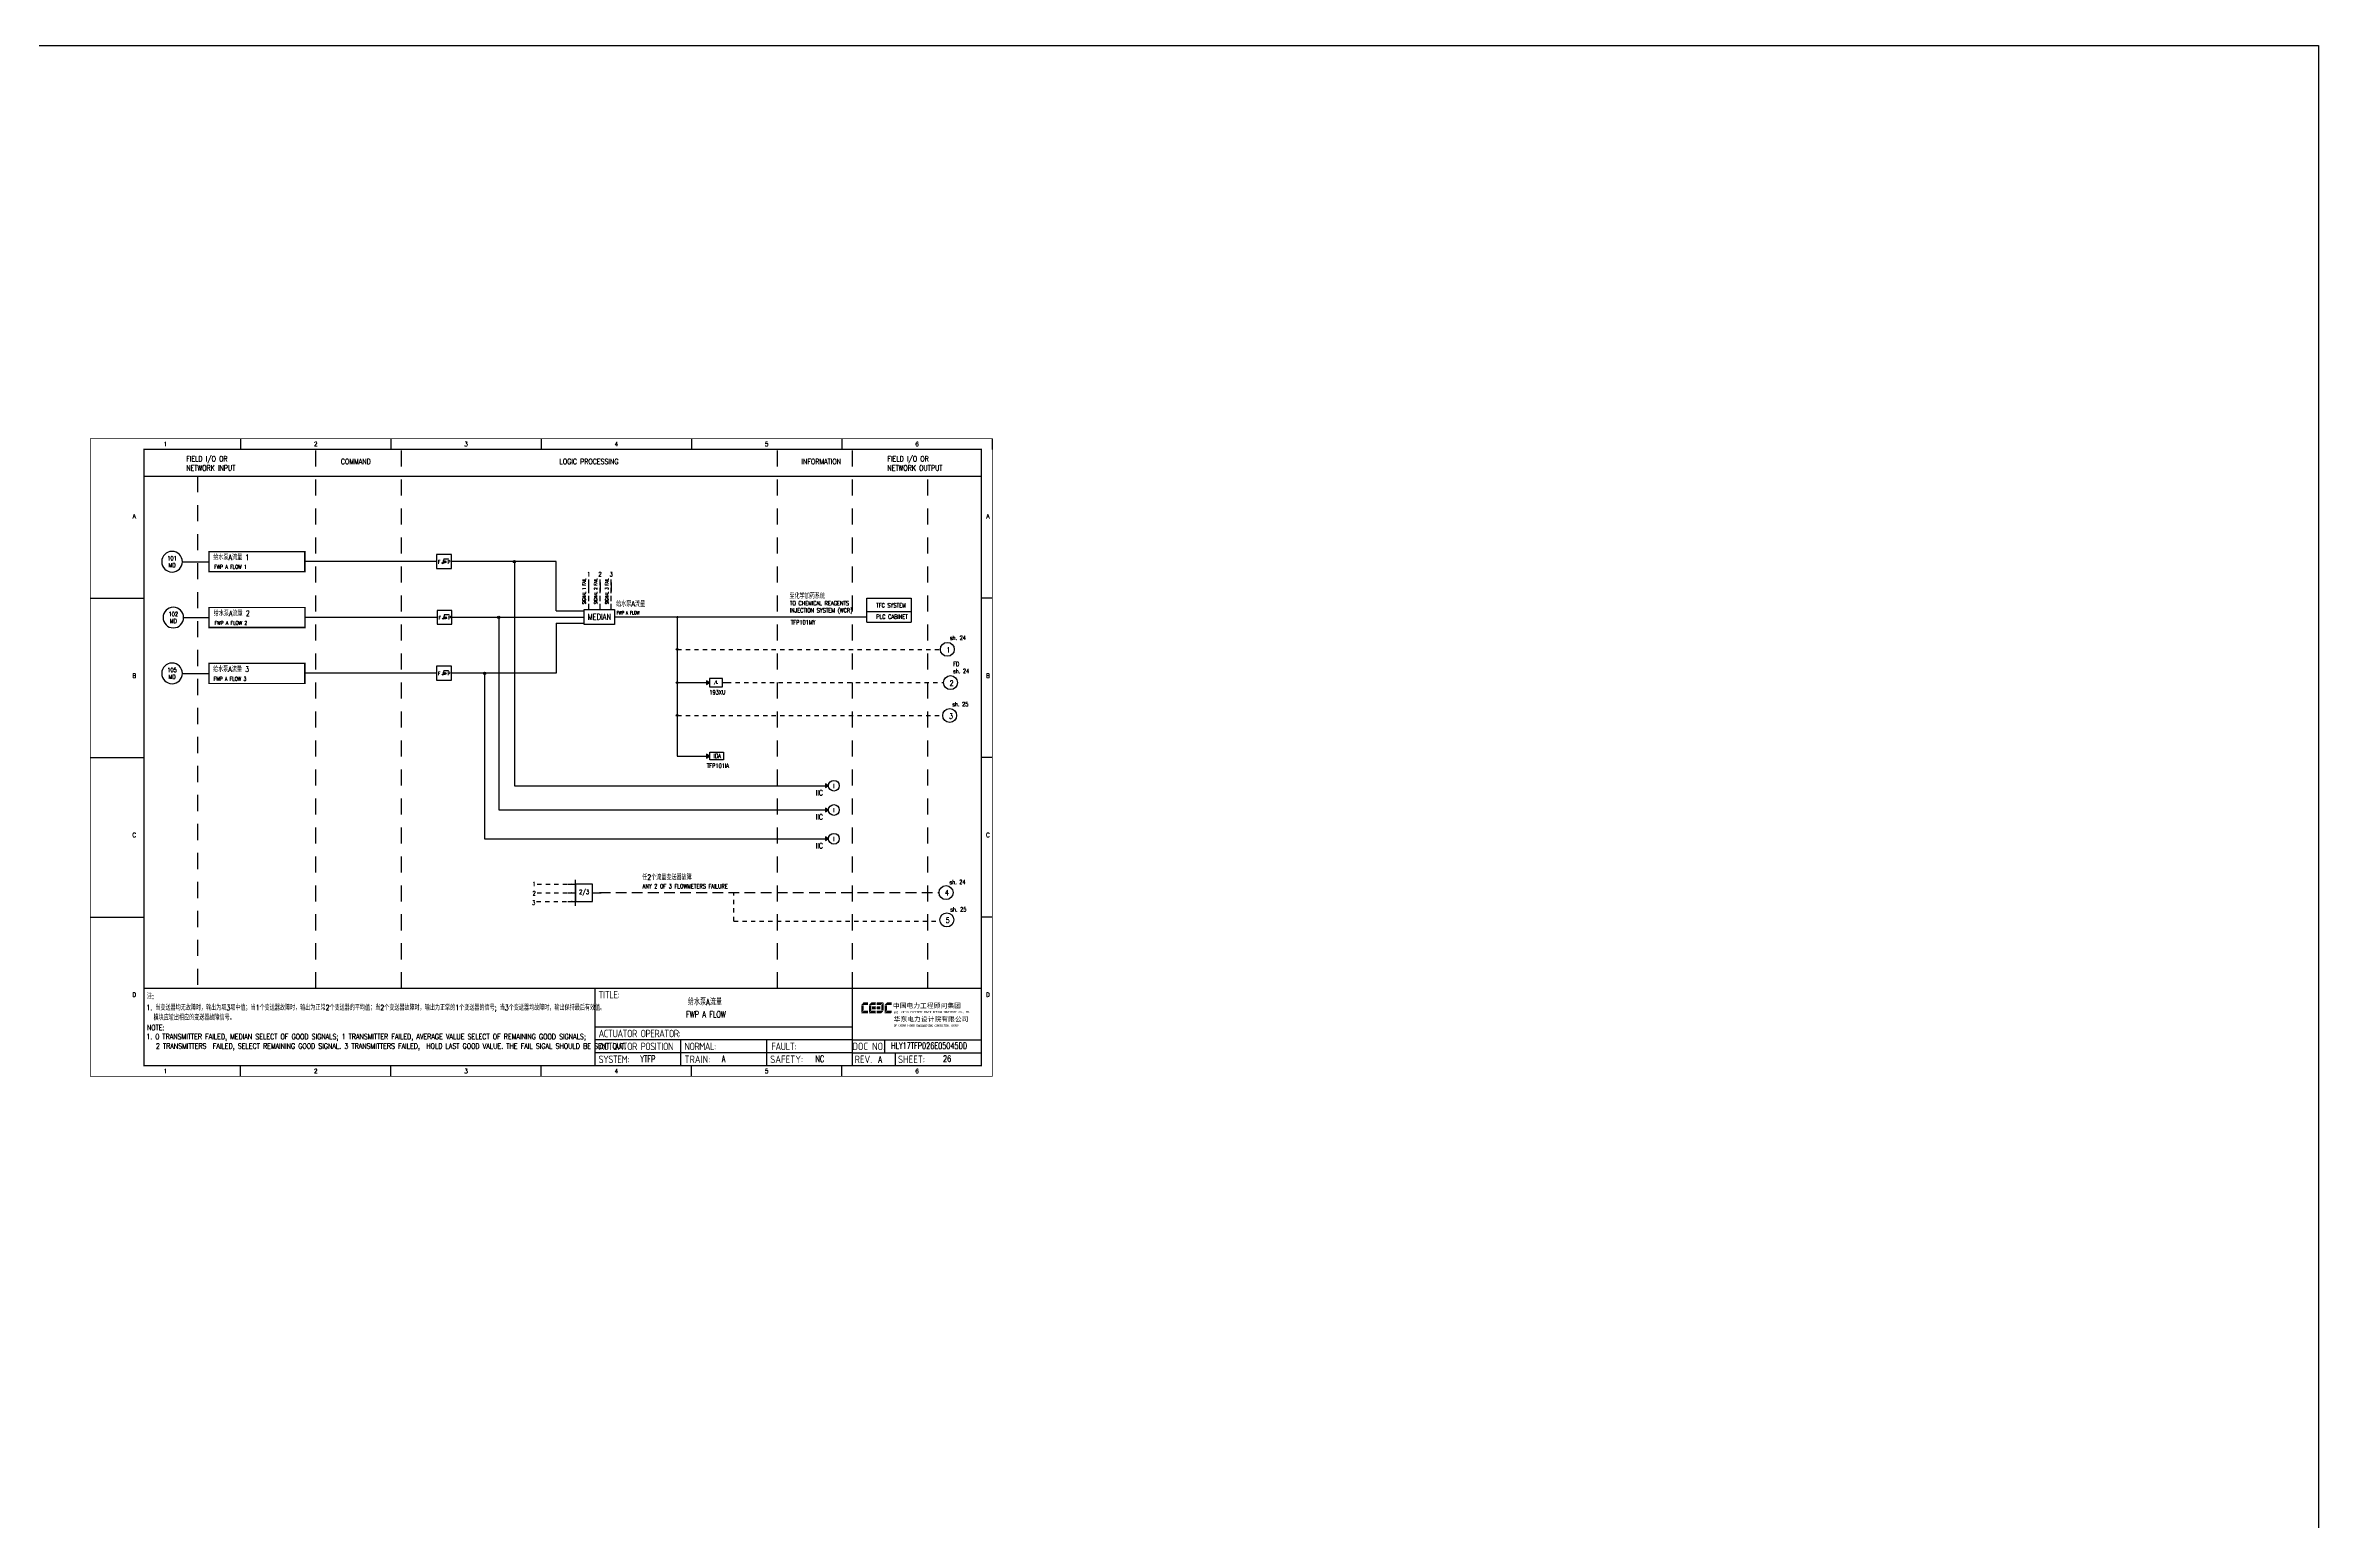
# Model space of a CAD drawing. Header units: millimetres. Extents: x 38833 to 52469, y 29493 to 32647.
# Drawn here: x 49439 to 50498, y 31959 to 32647 of the extents above; entities that cross this region are included whole.
import ezdxf
from ezdxf.enums import TextEntityAlignment as Align

# ---------------------------------------------------------------- set-up
doc = ezdxf.new("R2010")
doc.units = ezdxf.units.MM
for name, pattern in [('D2', [6, 2, -2, 2]), ('DASHED', [0.75, 0.5, -0.25]), ('JIS_02_0.7', [1.35, 0.75, -0.6])]:
    doc.linetypes.add(name, pattern=pattern)
for name, color, linetype in [('BLOCK', 7, 'Continuous'), ('BORDER', 1, 'Continuous'), ('INSTRUMENT', 4, 'Continuous'), ('MLINE', 6, 'Continuous'), ('TEXT', 7, 'Continuous'), ('TITLE', 1, 'Continuous'), ('TK', 7, 'Continuous'), ('Viewport', 7, 'Continuous'), ('图框_外框线', 7, 'Continuous'), ('图框_标题栏文字', 6, 'Continuous')]:
    doc.layers.add(name, color=color, linetype=linetype)
doc.styles.add('DANIEL', font='COMPLEX', dxfattribs={"width": 0.7, "bigfont": 'GVFS'})
doc.styles.add('ecepdi', font='simhei.ttf', dxfattribs={"width": 0.9})
doc.styles.add('ROMANS', font='romans', dxfattribs={"height": 0.2})
doc.styles.get("Standard").update_dxf_attribs({"font": 'romans.shx', "width": 0.7, "bigfont": 'hztxta.shx'})
doc.styles.add('工程字', font='gbenor.shx', dxfattribs={"bigfont": 'gbcbig.shx'})

# ---------------------------------------------------------------- blocks, each defined once
blk = doc.blocks.new('INS00')
at = {"layer": 'INSTRUMENT', "color": 0}
blk.add_lwpolyline([(6, 0, 1), (-6, 0, 1)], format="xyb", close=True, dxfattribs=at)
at = {"layer": 'INSTRUMENT', "flags": 1}
for tag, p in [('INSNAM', (0, 9)), ('INSDGN', (0, -9)), ('INSTYP', (0, -12)), ('INSSUP', (0, -15)), ('INSMAN', (0, -18)), ('INSREM', (0, -21))]:
    blk.add_attdef(tag, text='', height=3, dxfattribs=at).set_placement(p, align=Align.TOP_CENTER)
at = {"layer": 'INSTRUMENT', "width": 0.7}
for tag, p in [('INSIDE', (0, 2)), ('INSSYS', (0, -2))]:
    blk.add_attdef(tag, text='', height=2.5, dxfattribs=at).set_placement(p, align=Align.MIDDLE)
for tag, p in [('INSHH', (6, 3.5)), ('INSL', (6, -3)), ('INSLL', (6, -6))]:
    blk.add_attdef(tag, p, '', height=2.5, dxfattribs=at)
at = {"layer": 'INSTRUMENT', "linetype": 'DASHED', "width": 0.7}
blk.add_attdef('INSH', (6, 0.5), '', height=2.5, dxfattribs=at)
blk = doc.blocks.new('MEDS')
at = {"layer": 'Viewport'}
blk.add_lwpolyline([(-49.2, 0), (49.2, 0), (49.2, -49.2), (-49.2, -49.2)], close=True, dxfattribs=at)
at = {"color": 7, "linetype": 'Continuous', "style": 'ROMANS'}
blk.add_attdef('MEDIAN', text='', height=19.3, dxfattribs=at).set_placement((0, -24.6), align=Align.MIDDLE)
blk = doc.blocks.new('A$C1E0003F3')
h = blk.add_hatch(color=152)
edge = h.paths.add_edge_path()
edge.add_ellipse((5.2, 4.4), major_axis=(0, 0.211), ratio=0.769231, start_angle=-90, end_angle=0)
edge.add_line((5.2, 4.6), (3.2, 4.6))
edge.add_line((3.2, 4.6), (2.1, 3.4))
edge.add_line((2.1, 3.4), (5.3, 3.4))
edge.add_line((5.3, 3.4), (5.3, 4.4))
h.paths.add_polyline_path([(3.2, 3.2), (2.1, 3.2), (2.1, -0.4), (3.2, 0.9)])
edge = h.paths.add_edge_path()
edge.add_line((5.3, 0.8), (3.3, 0.8))
edge.add_line((3.3, 0.8), (2.1, -0.5))
edge.add_line((2.1, -0.5), (5.2, -0.5))
edge.add_ellipse((5.2, -0.3), major_axis=(0, 0.211), ratio=0.769231, start_angle=180, end_angle=270)
edge.add_line((5.3, -0.3), (5.3, 0.8))
h = blk.add_hatch(color=152)
edge = h.paths.add_edge_path()
edge.add_ellipse((8.8, 4.4), major_axis=(0, 0.211), ratio=0.769231, start_angle=-90, end_angle=0)
edge.add_line((8.8, 4.6), (6.8, 4.6))
edge.add_line((6.8, 4.6), (5.7, 3.4))
edge.add_line((5.7, 3.4), (8.9, 3.4))
edge.add_line((8.9, 3.4), (8.9, 4.4))
h.paths.add_polyline_path([(6.8, 3.2), (5.7, 3.2), (5.7, -0.4), (6.8, 0.9)])
edge = h.paths.add_edge_path()
edge.add_ellipse((8.8, 2.5), major_axis=(0, 0.211), ratio=0.769231, start_angle=-90, end_angle=0)
edge.add_line((8.8, 2.7), (7.2, 2.7))
edge.add_line((7.2, 2.7), (7.2, 1.4))
edge.add_line((7.2, 1.4), (8.8, 1.4))
edge.add_ellipse((8.8, 1.7), major_axis=(0, 0.211), ratio=0.769231, start_angle=180, end_angle=270)
edge.add_line((8.9, 1.7), (8.9, 2.5))
edge = h.paths.add_edge_path()
edge.add_line((8.9, 0.8), (6.9, 0.8))
edge.add_line((6.9, 0.8), (5.7, -0.5))
edge.add_line((5.7, -0.5), (8.8, -0.5))
edge.add_ellipse((8.8, -0.3), major_axis=(0, 0.211), ratio=0.769231, start_angle=180, end_angle=270)
edge.add_line((8.9, -0.3), (8.9, 0.8))
h = blk.add_hatch(color=1)
edge = h.paths.add_edge_path()
edge.add_line((12.5, 4.6), (9.5, 4.6))
edge.add_ellipse((9.5, 4.4), major_axis=(0, 0.211), ratio=0.769231, start_angle=0, end_angle=90)
edge.add_line((9.3, 4.4), (9.3, 3.4))
edge.add_line((9.3, 3.4), (11.3, 3.4))
edge.add_line((11.3, 3.4), (12.5, 4.6))
h.paths.add_polyline_path([(12.6, 4.6), (11.4, 3.2), (11.4, 0.9), (12.6, 0.9)])
edge = h.paths.add_edge_path()
edge.add_line((11, 2.7), (9.5, 2.7))
edge.add_ellipse((9.5, 2.5), major_axis=(0, 0.211), ratio=0.769231, start_angle=0, end_angle=90)
edge.add_line((9.3, 2.5), (9.3, 1.7))
edge.add_ellipse((9.5, 1.7), major_axis=(0, 0.211), ratio=0.769231, start_angle=90, end_angle=180)
edge.add_line((9.5, 1.4), (11, 1.4))
edge.add_line((11, 1.4), (11, 2.7))
h = blk.add_hatch(color=1)
edge = h.paths.add_edge_path()
edge.add_line((12.6, 0.8), (9.3, 0.8))
edge.add_line((9.3, 0.8), (9.3, -0.3))
edge.add_ellipse((9.5, -0.3), major_axis=(0, 0.211), ratio=0.769231, start_angle=90, end_angle=180)
edge.add_line((9.5, -0.5), (11.4, -0.5))
edge.add_line((11.4, -0.5), (12.6, 0.8))
h = blk.add_hatch(color=152)
edge = h.paths.add_edge_path()
edge.add_ellipse((16.1, 4.4), major_axis=(0, 0.211), ratio=0.769231, start_angle=-90, end_angle=0)
edge.add_line((16.1, 4.6), (14.1, 4.6))
edge.add_line((14.1, 4.6), (13, 3.4))
edge.add_line((13, 3.4), (16.3, 3.4))
edge.add_line((16.3, 3.4), (16.3, 4.4))
h.paths.add_polyline_path([(14.1, 3.2), (13, 3.2), (13, -0.4), (14.1, 0.9)])
edge = h.paths.add_edge_path()
edge.add_line((16.3, 0.8), (14.2, 0.8))
edge.add_line((14.2, 0.8), (13, -0.5))
edge.add_line((13, -0.5), (16, -0.5))
edge.add_ellipse((16, -0.1), major_axis=(0, 0.316), ratio=0.769231, start_angle=180, end_angle=270)
edge.add_line((16.3, -0.1), (16.3, 0.8))
at = {"layer": 'TITLE', "color": 7, "style": 'ecepdi'}
for s, p in [('中', (16.9, 1.9)), ('国', (20.1, 2)), ('电', (23.2, 2)), ('力', (26.4, 2)), ('工', (29.5, 1.9)), ('程', (32.7, 2)), ('顾', (35.9, 2)), ('问', (39.1, 1.9)), ('集', (42.3, 2)), ('团', (45.4, 2)), ('华', (17.2, -4.3)), ('东', (20.4, -4.3)), ('电', (23.6, -4.3)), ('力', (26.7, -4.3)), ('设', (29.9, -4.3)), ('计', (33.1, -4.3)), ('院', (36.3, -4.3)), ('有', (39.4, -4.3)), ('限', (42.6, -4.3)), ('公', (45.8, -4.4)), ('司', (48.9, -4.3))]:
    blk.add_text(s, height=2.2, dxfattribs=at).set_placement(p)
at = {"layer": 'TITLE', "color": 7, "style": 'ecepdi', "width": 0.975}
for s, p in [('E', (17.6, 0)), ('A', (18.3, 0)), ('S', (19, 0)), ('T', (19.7, 0)), ('C', (21.1, 0.1)), ('H', (21.8, 0.1)), ('I', (22.5, 0.1)), ('N', (23.2, 0.1)), ('A', (23.9, 0.1)), ('E', (25.4, 0.1)), ('L', (26.1, 0.1)), ('E', (26.8, 0.1)), ('C', (27.5, 0.1)), ('T', (28.2, 0.1)), ('R', (28.9, 0.1)), ('I', (29.6, 0.1)), ('C', (30.3, 0.1)), ('P', (31.6, 0.1)), ('O', (32.3, 0.1)), ('W', (33, 0.1)), ('E', (33.7, 0.1)), ('R', (34.4, 0.1)), ('D', (35.8, 0.1)), ('E', (36.5, 0.1)), ('S', (37.2, 0.1)), ('I', (37.9, 0.1)), ('G', (38.7, 0.1)), ('N', (39.4, 0.1)), ('I', (40.7, 0.1)), ('N', (41.4, 0.1)), ('S', (42.1, 0.1)), ('T', (42.8, 0.1)), ('I', (43.5, 0.1)), ('T', (44.2, 0.1)), ('U', (44.9, 0.1)), ('T', (45.6, 0.1)), ('E', (46.3, 0.1)), ('C', (47.8, 0.1)), ('O', (48.5, 0.1)), ('L', (50.6, 0.1)), ('T', (51.3, 0.1)), ('D', (52, 0.1)), ('OF', (18, -6.2)), ('O', (17.7, -6.2)), ('F', (18.4, -6.2)), ('C', (19.8, -6.2)), ('H', (20.5, -6.2)), ('I', (21.2, -6.2)), ('N', (21.9, -6.2)), ('A', (22.6, -6.2)), ('P', (24, -6.2)), ('O', (24.7, -6.2)), ('W', (25.4, -6.2)), ('E', (26.1, -6.2)), ('R', (26.8, -6.2)), ('E', (28.2, -6.2)), ('N', (28.9, -6.3)), ('G', (29.6, -6.3)), ('I', (30.3, -6.3)), ('N', (31, -6.3)), ('E', (31.7, -6.3)), ('E', (32.4, -6.3)), ('R', (33.1, -6.2)), ('I', (33.8, -6.2)), ('N', (34.5, -6.3)), ('G', (35.2, -6.2)), ('C', (36.6, -6.2)), ('O', (37.3, -6.2)), ('N', (38, -6.2)), ('S', (38.7, -6.2)), ('U', (39.4, -6.2)), ('L', (40.1, -6.2)), ('T', (40.8, -6.2)), ('I', (41.5, -6.2)), ('N', (42.2, -6.2)), ('G', (42.9, -6.2)), ('G', (44.3, -6.2)), ('R', (45, -6.2)), ('O', (45.7, -6.2)), ('U', (46.4, -6.2)), ('P', (47.1, -6.2)), ('.', (49.2, 0.1)), (',', (49.9, 0.1)), ('.', (52.7, 0.1))]:
    blk.add_text(s, height=1, dxfattribs=at).set_placement(p, align=Align.MIDDLE_CENTER)
blk = doc.blocks.new('A$C613255F0')
for p, q in [((70, 297), (70, 292)), ((140, 297), (140, 292)), ((210, 297), (210, 292)), ((280, 297), (280, 292)), ((350, 297), (350, 292)), ((420, 297), (420, 292)), ((0, 222.8), (25, 222.8)), ((420, 222.8), (415, 222.8)), ((0, 148.5), (25, 148.5)), ((420, 148.5), (415, 148.5)), ((0, 74.2), (25, 74.2)), ((420, 74.2), (415, 74.2)), ((70, 0), (70, 5)), ((140, 0), (140, 5)), ((210, 0), (210, 5)), ((280, 0), (280, 5)), ((350, 0), (350, 5))]:
    blk.add_line(p, q)
at = {"layer": 'MLINE', "linetype": 'JIS_02_0.7', "ltscale": 10}
for p, q in [((105, 41), (105, 292)), ((145, 41), (145, 292)), ((320, 41), (320, 292)), ((355, 41), (355, 292)), ((50, 279.6), (50, 41)), ((390, 41), (390, 279.6))]:
    blk.add_line(p, q, dxfattribs=at)
at = {"layer": 'MLINE'}
blk.add_line((25, 279.6), (415, 279.6), dxfattribs=at)
at = {"layer": '图框_外框线'}
for p, q in [((355, 5), (355, 41)), ((355, 23), (235, 23)), ((355, 17), (235, 17)), ((355, 11), (235, 11)), ((355, 11), (235, 11)), ((275, 11), (275, 17)), ((275, 5), (275, 11)), ((315, 11), (315, 17)), ((315, 5), (315, 11)), ((355, 17), (415, 17)), ((355, 11), (415, 11)), ((370, 11), (370, 17)), ((375, 5), (375, 11))]:
    blk.add_line(p, q, dxfattribs=at)
for points, const_width in [([(0, 0), (420, 0), (420, 297), (0, 297)], 0.3), ([(25, 5), (415, 5), (415, 292), (25, 292)], 0.6)]:
    blk.add_lwpolyline(points, close=True, dxfattribs=dict(at, const_width=const_width))
at = {"layer": '图框_外框线', "const_width": 0.6}
blk.add_lwpolyline([(235, 41), (25, 41)], dxfattribs=at)
at = {"layer": '图框_外框线'}
blk.add_lwpolyline([(415, 41, 0.6, 0.6, 0), (235, 41, 0.6, 0.6, 0), (235, 5, 0, 0, 0)], format="xyseb", dxfattribs=at)
blk.add_blockref('A$C1E0003F3', (356.9, 29.9))
at = {"layer": 'MLINE', "char_height": 2.5, "width": 31.896, "attachment_point": 1}
for s, insert in [('FIELD I/O OR', (44.7, 288.9)), ('COMMAND', (116.7, 287.6)), ('LOGIC PROCESSING', (218.5, 287.6)), ('INFORMATION', (331.2, 287.6)), ('FIELD I/O OR', (371.2, 288.9)), ('NETWORK INPUT', (44.7, 284.6)), ('NETWORK OUTPUT', (371.2, 284.6))]:
    blk.add_mtext(s, dxfattribs=dict(at, insert=insert))
at = {"layer": 'TK', "color": 3}
for s, p in [('1', (35, 294.5)), ('2', (105, 294.5)), ('3', (175, 294.5)), ('4', (245, 294.5)), ('5', (315, 294.5)), ('6', (385, 294.5)), ('1', (35, 2.5)), ('2', (105, 2.5)), ('3', (175, 2.5)), ('4', (245, 2.5)), ('5', (315, 2.5)), ('6', (385, 2.5))]:
    blk.add_text(s, height=2, dxfattribs=at).set_placement(p, align=Align.MIDDLE)
for s, p in [('A', (20.5, 259.9)), ('A', (418, 259.9)), ('B', (20.5, 185.6)), ('B', (418, 185.6)), ('C', (20.5, 111.4)), ('C', (418, 111.4)), ('D', (20.5, 37.1)), ('D', (418, 37.1))]:
    blk.add_text(s, height=2, dxfattribs=at).set_placement(p, align=Align.CENTER)
at = {"layer": '图框_标题栏文字', "char_height": 3.5, "style": '工程字'}
for s, insert, width, attachment_point in [('{\\T0.9; TITLE:}', (234.9, 38.1), 14.225, 4), ('{\\T0.9; ACTUATOR OPERATOR:}', (235, 20), 40, 4), ('{\\T0.9; ACTUATOR POSITION}', (235, 14), 45, 4), ('{\\T0.9; NORMAL:}', (275, 14), 18.256, 4), ('{\\T0.9; FAULT:}', (315.4, 14), 15, 4), ('DOC NO.', (362.5, 14), 15, 5), ('{\\T0.9; SYSTEM:}', (235, 8), 17.953, 4), ('{\\T0.9; }TRAIN: ', (275, 8), 17.664, 4), ('SAFETY:', (324.3, 8), 22.399, 5), ('REV.', (360, 8), 10, 5), ('SHEET:', (382.4, 8), 20, 5)]:
    blk.add_mtext(s, dxfattribs=dict(at, insert=insert, width=width, attachment_point=attachment_point))

msp = doc.modelspace()

# ---------------------------------------------------------------- hatches: boundary and pattern name
h = msp.add_hatch(color=7)
edge = h.paths.add_edge_path()
edge.add_arc((49657.4, 32406.4), 0.55, 0, 360)
h = msp.add_hatch(color=7)
edge = h.paths.add_edge_path()
edge.add_arc((49657.4, 32406.4), 0.393, 0, 360)
h = msp.add_hatch(color=7)
edge = h.paths.add_edge_path()
edge.add_arc((49657.4, 32406.4), 0.393, 0, 360)
h = msp.add_hatch(color=7)
edge = h.paths.add_edge_path()
edge.add_arc((49650.1, 32380.4), 0.55, 0, 360)
h = msp.add_hatch(color=7)
edge = h.paths.add_edge_path()
edge.add_arc((49650.1, 32380.4), 0.393, 0, 360)
h = msp.add_hatch(color=7)
edge = h.paths.add_edge_path()
edge.add_arc((49650.1, 32380.4), 0.393, 0, 360)
h = msp.add_hatch(color=7)
edge = h.paths.add_edge_path()
edge.add_arc((49733.3, 32380.5), 0.55, 0, 360)
h = msp.add_hatch(color=7)
edge = h.paths.add_edge_path()
edge.add_arc((49733.2, 32365.5), 0.393, 0, 360)
h = msp.add_hatch(color=7)
edge = h.paths.add_edge_path()
edge.add_arc((49643.5, 32354.4), 0.55, 0, 360)
h = msp.add_hatch(color=7)
edge = h.paths.add_edge_path()
edge.add_arc((49643.5, 32354.4), 0.393, 0, 360)
h = msp.add_hatch(color=7)
edge = h.paths.add_edge_path()
edge.add_arc((49643.5, 32354.4), 0.393, 0, 360)
h = msp.add_hatch(color=7)
edge = h.paths.add_edge_path()
edge.add_arc((49733.2, 32350), 0.393, 0, 360)
h = msp.add_hatch(color=7)
edge = h.paths.add_edge_path()
edge.add_arc((49733.2, 32334.7), 0.393, 0, 360)
for color, points in [(256, [(49748.3, 32315.8), (49746.8, 32316.7), (49746.8, 32314.9)]), (7, [(49803.7, 32302), (49802.2, 32302.8), (49802.2, 32301.1)]), (7, [(49803.7, 32290.7), (49802.2, 32291.6), (49802.2, 32289.8)]), (7, [(49803.7, 32277.3), (49802.2, 32278.2), (49802.2, 32276.5)])]:
    msp.add_hatch(color=color).paths.add_polyline_path(points)
at = {"layer": 'BORDER'}
msp.add_hatch(color=256, dxfattribs=at).paths.add_polyline_path([(49748.3, 32350), (49746.8, 32350.9), (49746.8, 32349.1)])

# ---------------------------------------------------------------- linework, layer by layer
at = {"color": 7}
for p, q in [((49559.9, 32401.6), (49559.9, 32411)), ((49502.8, 32406.3), (49515.2, 32406.3)), ((49559.9, 32401.6), (49515.2, 32401.6)), ((49621.2, 32406.4), (49559.9, 32406.4)), ((49624.1, 32405.4), (49623.7, 32406)), ((49624.6, 32407.7), (49624.1, 32405.4)), ((49624.6, 32407.7), (49626.6, 32407.7)), ((49625.2, 32406.7), (49624.6, 32405.9)), ((49624.6, 32405.9), (49625.2, 32405.9)), ((49625.2, 32406.7), (49625.7, 32405.9)), ((49625.7, 32405.9), (49625.2, 32405.9)), ((49626.6, 32407.7), (49626.8, 32407.5)), ((49676.8, 32406.4), (49628.1, 32406.4)), ((49676.8, 32383.5), (49676.8, 32406.4)), ((49503.4, 32380.3), (49515.2, 32380.3)), ((49621.5, 32380.4), (49559.9, 32380.4)), ((49624.3, 32379.4), (49623.9, 32380)), ((49624.8, 32381.7), (49624.3, 32379.4)), ((49624.8, 32381.7), (49626.8, 32381.7)), ((49625.4, 32380.7), (49624.9, 32379.9)), ((49624.9, 32379.9), (49625.4, 32379.9)), ((49625.4, 32380.7), (49625.9, 32379.9)), ((49625.9, 32379.9), (49625.4, 32379.9)), ((49626.8, 32381.7), (49627, 32381.5)), ((49689.9, 32380.4), (49628.1, 32380.4)), ((49676.8, 32383.5), (49689.9, 32383.5)), ((49559.9, 32375.6), (49515.2, 32375.6)), ((49676.8, 32377.7), (49689.9, 32377.7)), ((49676.8, 32377.7), (49676.8, 32354.4)), ((49559.9, 32349.6), (49559.9, 32359)), ((49502.8, 32354.3), (49515.2, 32354.3)), ((49621.2, 32354.4), (49559.9, 32354.4)), ((49624.1, 32353.4), (49623.7, 32354)), ((49624.6, 32355.7), (49624.1, 32353.4)), ((49624.6, 32355.7), (49626.6, 32355.7)), ((49625.2, 32354.7), (49624.6, 32353.9)), ((49624.6, 32353.9), (49625.2, 32353.9)), ((49625.2, 32354.7), (49625.7, 32353.9)), ((49625.7, 32353.9), (49625.2, 32353.9)), ((49626.6, 32355.7), (49626.8, 32355.5)), ((49676.8, 32354.4), (49628.1, 32354.4)), ((49657.4, 32302), (49803.7, 32302)), ((49650.1, 32290.7), (49803.7, 32290.7)), ((49643.5, 32277.3), (49802.2, 32277.3))]:
    msp.add_line(p, q, dxfattribs=at)
for p, q in [((49657.4, 32406.4), (49657.4, 32302)), ((49650.1, 32380.4), (49650.1, 32290.7)), ((49704.1, 32380.6), (49821.6, 32380.6)), ((49733.2, 32380.6), (49733.2, 32315.8)), ((49821.6, 32383.2), (49842.1, 32383.2)), ((49821.6, 32378.2), (49842.1, 32378.2)), ((49643.5, 32354.4), (49643.5, 32277.3)), ((49733.2, 32350), (49746.3, 32350)), ((49733.2, 32315.8), (49748.4, 32315.8))]:
    msp.add_line(p, q)
at = {"color": 7, "linetype": 'DASHED', "ltscale": 5}
for p, q in [((49692, 32384.2), (49692, 32398.3)), ((49697.3, 32384.2), (49697.3, 32398.3)), ((49702.5, 32384.2), (49702.5, 32398.3))]:
    msp.add_line(p, q, dxfattribs=at)
at = {"linetype": 'D2'}
for p, q in [((49733.2, 32365.5), (49855.8, 32365.5)), ((49756.4, 32350), (49857.2, 32350)), ((49733.2, 32334.7), (49856.9, 32334.7)), ((49759.6, 32238.9), (49759.6, 32252.2)), ((49759.6, 32238.9), (49855.6, 32238.9))]:
    msp.add_line(p, q, dxfattribs=at)
at = {"color": 7, "linetype": 'D2'}
for p, q in [((49668, 32256.1), (49682.5, 32256.1)), ((49668, 32252.1), (49682.5, 32252.1)), ((49667.7, 32248.1), (49682.3, 32248.1))]:
    msp.add_line(p, q, dxfattribs=at)
at = {"color": 1}
for p, q in [((49685.8, 32246.1), (49685.8, 32258.1)), ((49693.8, 32252.1), (49697.8, 32252.1))]:
    msp.add_line(p, q, dxfattribs=at)
at = {"color": 7, "linetype": 'DASHED', "ltscale": 10}
msp.add_line((49697.1, 32252.2), (49855.1, 32252.2), dxfattribs=at)
for points in [[(39417.5, 32646.7), (50497.5, 32646.7), (50497.5, 29493.1), (39417.5, 29493.1)], [(49748.3, 32315.8), (49746.8, 32316.7), (49746.8, 32314.9)], [(49748.4, 32317.6), (49754.8, 32317.6), (49754.8, 32314.1), (49748.4, 32314.1)]]:
    msp.add_lwpolyline(points, close=True)
at = {"color": 7, "const_width": 0.5}
for points in [[(49515.2, 32411), (49559.9, 32411), (49559.9, 32401.6), (49515.2, 32401.6), (49515.2, 32411)], [(49515.2, 32385), (49559.9, 32385), (49559.9, 32375.6), (49515.2, 32375.6), (49515.2, 32385)], [(49515.2, 32359), (49559.9, 32359), (49559.9, 32349.6), (49515.2, 32349.6), (49515.2, 32359)]]:
    msp.add_lwpolyline(points, dxfattribs=at)
at = {"color": 7}
for points in [[(49621.2, 32403.2), (49628.1, 32403.2), (49628.1, 32409.6), (49621.2, 32409.6)], [(49621.5, 32377.2), (49628.3, 32377.2), (49628.3, 32383.6), (49621.5, 32383.6)], [(49621.2, 32351.2), (49628.1, 32351.2), (49628.1, 32357.6), (49621.2, 32357.6)], [(49803.7, 32302), (49802.2, 32302.8), (49802.2, 32301.1)], [(49803.7, 32290.7), (49802.2, 32291.6), (49802.2, 32289.8)], [(49803.7, 32277.3), (49802.2, 32278.2), (49802.2, 32276.5)]]:
    msp.add_lwpolyline(points, close=True, dxfattribs=at)
for points in [[(49691.9, 32396.6), (49691.9, 32392.5)], [(49697.3, 32396.6), (49697.3, 32392.5)], [(49702.5, 32396.6), (49702.5, 32392.5)]]:
    msp.add_lwpolyline(points, dxfattribs=at)
msp.add_lwpolyline([(49821.6, 32378.2), (49821.6, 32389.3), (49842.1, 32389.3), (49842.1, 32378.2)])
at = {"color": 1}
msp.add_lwpolyline([(49685.8, 32248.1), (49693.8, 32248.1), (49693.8, 32256.1), (49685.8, 32256.1)], close=True, dxfattribs=at)
at = {"color": 7}
for centre, radius in [((49657.4, 32406.4), 0.55), ((49657.4, 32406.4), 0.393), ((49657.4, 32406.4), 0.393), ((49650.1, 32380.4), 0.55), ((49650.1, 32380.4), 0.393), ((49650.1, 32380.4), 0.393), ((49733.2, 32365.5), 0.393), ((49643.5, 32354.4), 0.55), ((49643.5, 32354.4), 0.393), ((49643.5, 32354.4), 0.393), ((49733.2, 32350), 0.393), ((49733.2, 32334.7), 0.393), ((49806.2, 32302), 2.5), ((49806.2, 32290.7), 2.5), ((49806.2, 32277.3), 2.5)]:
    msp.add_circle(centre, radius, dxfattribs=at)
for centre in [(49858.4, 32252.2), (49858.8, 32239.5)]:
    msp.add_circle(centre, 3.25)
at = {"layer": 'BORDER'}
for p, q in [((49746.3, 32350), (49748.3, 32350)), ((49754.3, 32350), (49756.4, 32350))]:
    msp.add_line(p, q, dxfattribs=at)
for points in [[(49748.3, 32350), (49746.8, 32350.9), (49746.8, 32349.1)], [(49754.3, 32352), (49748.3, 32352), (49748.3, 32348), (49754.3, 32348)]]:
    msp.add_lwpolyline(points, close=True, dxfattribs=at)
for centre in [(49859, 32365.5), (49860.5, 32350), (49860.1, 32334.7)]:
    msp.add_circle(centre, 3.25, dxfattribs=at)
at = {"layer": 'TITLE', "color": 1}
for p, q in [((49682.3, 32256.1), (49685.8, 32256.1)), ((49682.3, 32252.1), (49685.8, 32252.1)), ((49682.3, 32248.1), (49685.8, 32248.1))]:
    msp.add_line(p, q, dxfattribs=at)
for points in [[(49685.8, 32256.1, 0, 0.744, 0), (49684, 32256.1, 0.744, 0.744, 0)], [(49685.8, 32252.1, 0, 0.744, 0), (49684, 32252.1, 0.744, 0.744, 0)], [(49685.8, 32248.1, 0, 0.744, 0), (49684, 32248.1, 0.744, 0.744, 0)]]:
    msp.add_lwpolyline(points, format="xyseb", dxfattribs=at)

# ---------------------------------------------------------------- block references
msp.add_blockref('A$C613255F0', (49459.9, 32166.6))
at = {"layer": 'MLINE', "color": 7, "xscale": 0.7999999999992724, "yscale": 0.7999999999992724, "zscale": 0.7999999999992724}
for p, values in [((49498, 32406.3), {'INSIDE': '101', 'INSSYS': 'MD'}), ((49498.6, 32380.3), {'INSIDE': '102', 'INSSYS': 'MD'}), ((49498, 32354.3), {'INSIDE': '105', 'INSSYS': 'MD'})]:
    msp.add_blockref('INS00', p, dxfattribs=at).add_auto_attribs(values)
at = {"layer": 'Viewport', "color": 7}
ref = msp.add_blockref('MEDS', (49697, 32384.1), dxfattribs=dict(at, xscale=0.1440000000002328, yscale=0.1440000000002328, zscale=0.1440000000002328))
ref.add_attrib('MEDIAN', 'MEDIAN', dxfattribs={"layer": '0', "color": 7, "linetype": 'Continuous', "height": 2.78, "style": 'ROMANS', "width": 0.7}).set_placement((49697, 32380.6), align=Align.MIDDLE)

# ---------------------------------------------------------------- texts
at = {"color": 7, "width": 0.7}
for p in [(49806.2, 32300.8), (49806.2, 32289.6), (49806.2, 32276.2)]:
    msp.add_text('I', height=2, dxfattribs=at).set_placement(p, align=Align.CENTER)
at = {"width": 0.7}
for s, p in [('注:', (49486.3, 32202.7)), ('1. 当变送器均无故障时，输出为取3取中值；当1个变送器故障时，输出为正常2个变送器的平均值；当2个变送器故障时，输出为正常的1个变送器的信号; 当3个变送器均故障时，输出保持最后有效值。', (49486, 32197.4)), ('NOTE:', (49486.3, 32188.1)), ('模块应输出相应的变送器故障信号。', (49489.4, 32192.8)), ('1. 0 TRANSMITTER FAILED, MEDIAN SELECT OF GOOD SIGNALS; 1 TRANSMITTER FAILED, AVERAGE VALUE SELECT OF REMAINING GOOD SIGNALS; ', (49486, 32183.9))]:
    msp.add_text(s, height=2.5, dxfattribs=at).set_placement(p)
at = {"attachment_point": 1}
for s, insert, char_height, width in [('给水泵A流量 1', (49517.2, 32409.6), 2.5, 73.007), ('FWP A FLOW 1', (49517.6, 32404.8), 1.8, 73.007), ('至化学加药系统', (49785.5, 32391.6), 2.5, 73.007), ('给水泵A流量 2', (49517.4, 32383.5), 2.5, 73.007), ('FWP A FLOW 2', (49517.8, 32378.7), 1.8, 73.007), ('TO CHEMICAL REAGENTS \\PINJECTION SYSTEM (WCR)', (49785.7, 32388), 2, 73.007), ('TFP101MY', (49786.1, 32379.1), 2, 73.007), ('PLC CABINET', (49825.9, 32381.7), 2, 73.007), ('给水泵A流量 3', (49517.1, 32357.5), 2.5, 73.007), ('1', (49858.6, 32366.5), 2.5, 73.007), ('FWP A FLOW 3', (49517.4, 32352.7), 1.8, 73.007), ('193XU', (49748.2, 32346.5), 2, 11.17), ('2', (49860.1, 32351), 2.5, 73.007), ('3', (49859.8, 32335.7), 2.5, 73.007), ('IDA', (49750.2, 32316.9), 2, 73.007), ('TFP101IA', (49747, 32312.3), 2, 11.17), ('4', (49857.9, 32253.4), 2.5, 73.007), ('5', (49858.3, 32240.6), 2.5, 73.007), ('给水泵A流量', (49738.2, 32202.8), 3, 57.127), ('FWP A FLOW', (49737.4, 32197), 3, 74.019), ('2 TRANSMITTERS  FAILED, SELECT REMAINING GOOD SIGNAL. 3 TRANSMITTERS FAILED,  HOLD LAST GOOD VALUE. THE FAIL SIGAL SHOULD BE SENT OUT.      ', (49490.5, 32182), 2.5, 204.493), ('YTFP', (49716.1, 32176.3), 3, 8.598), ('A', (49754, 32176.3), 3, 4.847), ('NC', (49797.6, 32176.3), 3, 4.847), ('A', (49826.9, 32176), 3, 8.598)]:
    msp.add_mtext(s, dxfattribs=dict(at, insert=insert, char_height=char_height, width=width))
at = {"color": 7, "attachment_point": 1}
for s, insert, char_height, width in [('F（  P）', (49621.9, 32407), 1.6, 73.007), ('F（  P）', (49622.2, 32381), 1.6, 73.007), ('给水泵A流量', (49704.8, 32387.9), 2.5, 73.007), ('FWP A FLOW', (49705, 32383.3), 1.5, 73.007), ('F（  P）', (49621.9, 32355), 1.6, 73.007), ('IIC', (49797.7, 32300), 2.5, 4.504), ('IIC', (49797.7, 32288.7), 2.5, 4.504), ('IIC', (49797.7, 32275.3), 2.5, 4.504), ('任2个流量变送器故障', (49716.9, 32260.6), 2.5, 57.127), ('ANY 2 OF 3 FLOWMETERS FAILURE', (49717.1, 32256.2), 2, 80.886), ('sh. 24', (49860, 32258.1), 2, 73.007), ('sh. 25', (49860.4, 32245.4), 2, 73.007)]:
    msp.add_mtext(s, dxfattribs=dict(at, insert=insert, char_height=char_height, width=width))
at = {"color": 7, "char_height": 1.5, "width": 57.127, "attachment_point": 1, "rotation": 90}
for s, insert in [('SIGNAL 1 FAIL', (49689.1, 32386.5)), ('SIGNAL 2 FAIL', (49694.5, 32386.5)), ('SIGNAL 3 FAIL', (49699.7, 32386.5))]:
    msp.add_mtext(s, dxfattribs=dict(at, insert=insert))
at = {"color": 1, "insert": (49825.9, 32387), "char_height": 2, "width": 73.007, "attachment_point": 1}
msp.add_mtext('TFC SYSTEM ', dxfattribs=at)
at = {"color": 4, "char_height": 2, "width": 73.007, "attachment_point": 1}
for s, insert in [('\\Psh. 24', (49860.2, 32375.2)), ('FD\\Psh. 24', (49861.7, 32359.7)), ('\\Psh. 25', (49861.3, 32344.3))]:
    msp.add_mtext(s, dxfattribs=dict(at, insert=insert))
at = {"width": 0.7}
for tag, p, s in [('HLY17TFP026E05045DD', (49832.8, 32179.4), ''), ('26', (49857, 32173.4), '1')]:
    msp.add_attdef(tag, p, s, height=3, dxfattribs=at)
at = {"layer": 'BLOCK', "color": 1, "style": 'DANIEL', "width": 0.8}
msp.add_text('2/3', height=2, dxfattribs=at).set_placement((49689.9, 32252.4), align=Align.MIDDLE)
at = {"layer": 'BORDER', "style": 'DANIEL', "width": 0.8}
msp.add_text('/L', height=1.2, dxfattribs=at).set_placement((49751.3, 32350.1), align=Align.MIDDLE)
at = {"layer": 'TEXT', "color": 7, "width": 0.7}
for s, p in [('1', (49692, 32400.5)), ('2', (49697.3, 32400.5)), ('3', (49702.5, 32400.5)), ('2', (49666.6, 32251.9)), ('1', (49666.6, 32256.2)), ('3', (49666.4, 32247.5))]:
    msp.add_text(s, height=2, dxfattribs=at).set_placement(p, align=Align.MIDDLE)

doc.saveas('drawing.dxf')
